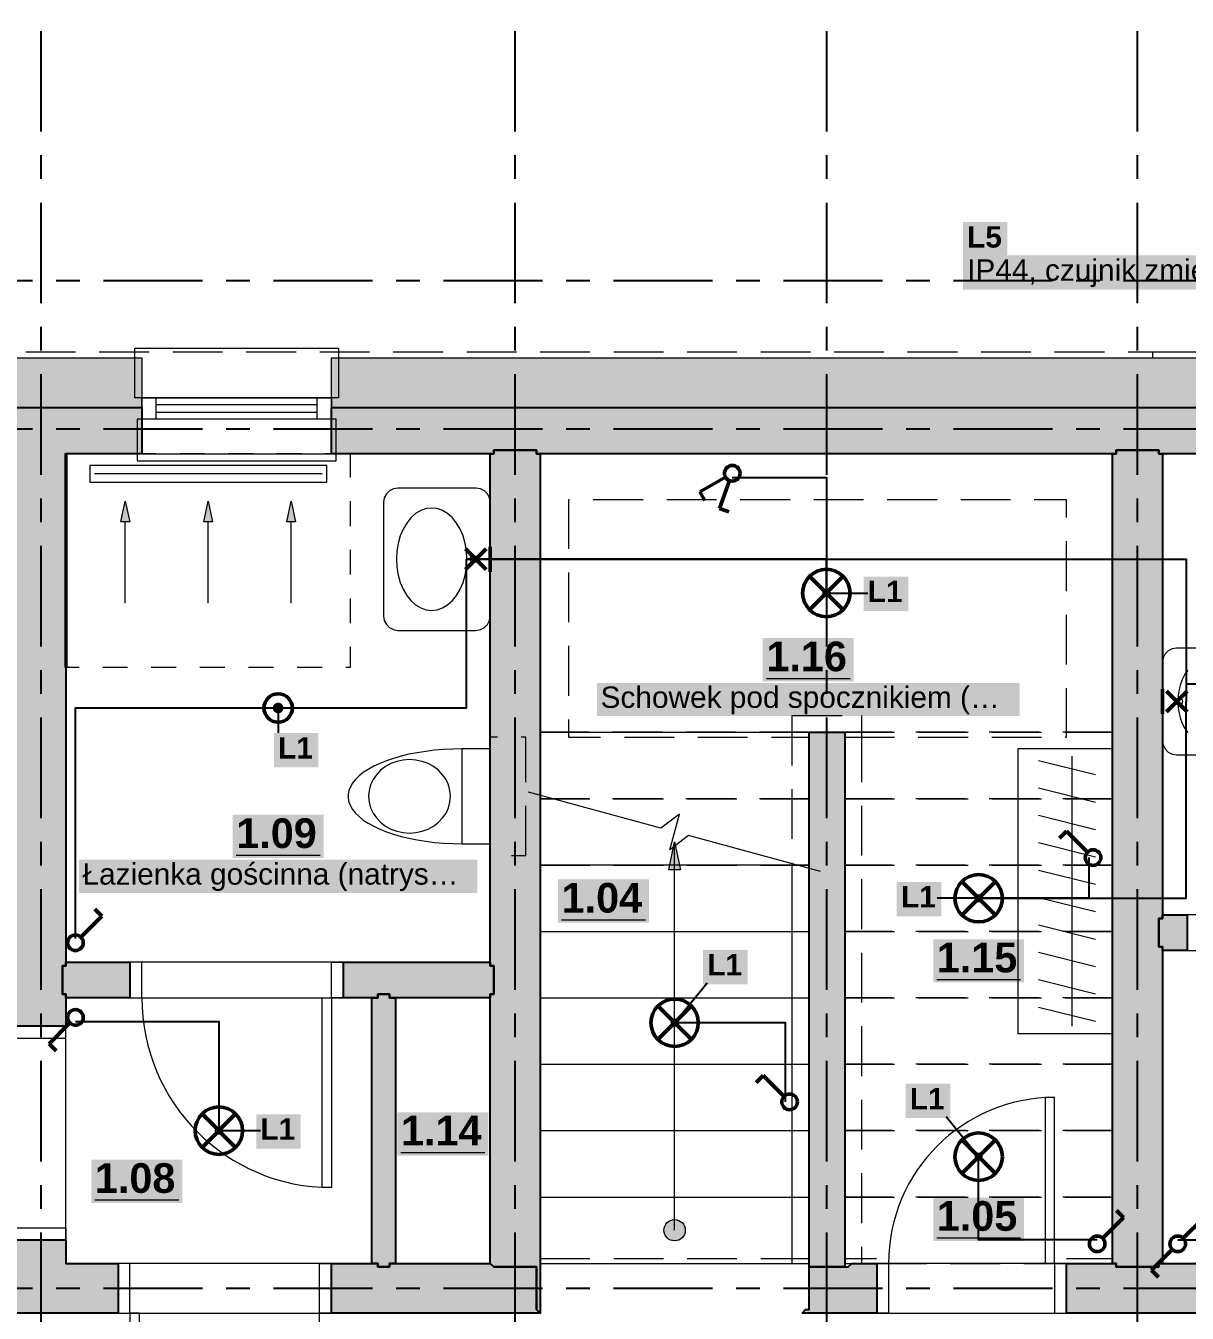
# Model space of a CAD drawing. Header units: metres. Extents: x -4.1 to 20.7, y -4.1 to 10.4.
# Drawn here: x 3.81 to 8.71, y 5.02 to 10.45 of the extents above; entities that cross this region are included whole.
import ezdxf

# ---------------------------------------------------------------- set-up
doc = ezdxf.new("R2010")
doc.units = ezdxf.units.M
for name, pattern in [('KRESKOWA', [5.25, 4.2, -1.05]), ('KRESKOWA_DROBNA', [3.15, 2.1, -1.05]), ('PUNKTOWA', [10.5, 8.4, -1.05, 0, -1.05])]:
    doc.linetypes.add(name, pattern=pattern)
doc.layers.add('A-MASKA', color=7, linetype='Continuous', lineweight=18)
doc.layers.add('E-OPISY', color=2, linetype='Continuous', lineweight=25)
for name, color, linetype, lineweight, true_color in [('E-LACZNIKI', 30, 'Continuous', 35, 0xd06000), ('E-OSWIETLENIE', 30, 'Continuous', 35, 0xd06000), ('E-TRASY', 8, 'Continuous', 25, 0x606060), ('I-OSIE', 8, 'PUNKTOWA', 18, 0x7a7a7a), ('I-PODKLAD', 8, 'Continuous', 18, 0x9a9a9a), ('I-PODKLAD-SCIANY', 8, 'Continuous', 25, 0x6e6e6e), ('I-PODKLAD-WYPELN', 254, 'Continuous', 18, 0xe6e6e6), ('I-POMIESZCZENIA', 8, 'Continuous', 25, 0x4a4a4a)]:
    doc.layers.add(name, color=color, linetype=linetype, lineweight=lineweight, true_color=true_color)
doc.styles.add('PL_ARIAL', font='arial.ttf')
doc.styles.add('PL_ARIAL_B', font='arialbd.ttf')

msp = doc.modelspace()

# ---------------------------------------------------------------- hatches: boundary and pattern name
at = {"layer": 'A-MASKA', "true_color": 0xffffff}
for points in [[(7.7639, 9.477), (7.9516, 9.477), (7.9516, 9.6218), (7.7639, 9.6218)], [(7.7639, 9.3375), (9.3329, 9.3375), (9.3329, 9.4823), (7.7639, 9.4823)], [(7.345, 7.9819), (7.5327, 7.9819), (7.5327, 8.1267), (7.345, 8.1267)], [(6.9195, 7.6851), (7.3031, 7.6851), (7.3031, 7.8676), (6.9195, 7.8676)], [(6.2202, 7.5383), (8.0024, 7.5383), (8.0024, 7.6781), (6.2202, 7.6781)], [(4.8575, 7.322), (5.0452, 7.322), (5.0452, 7.4668), (4.8575, 7.4668)], [(4.6832, 6.9395), (5.0668, 6.9395), (5.0668, 7.122), (4.6832, 7.122)], [(4.0347, 6.7927), (5.7153, 6.7927), (5.7153, 6.9325), (4.0347, 6.9325)], [(6.0557, 6.6671), (6.4393, 6.6671), (6.4393, 6.8496), (6.0557, 6.8496)], [(7.4848, 6.6944), (7.6725, 6.6944), (7.6725, 6.8392), (7.4848, 6.8392)], [(7.6382, 6.415), (8.0218, 6.415), (8.0218, 6.5975), (7.6382, 6.5975)], [(6.6675, 6.4076), (6.8552, 6.4076), (6.8552, 6.5524), (6.6675, 6.5524)], [(7.5223, 5.8426), (7.71, 5.8426), (7.71, 5.9874), (7.5223, 5.9874)], [(5.3782, 5.685), (5.7618, 5.685), (5.7618, 5.8675), (5.3782, 5.8675)], [(4.7825, 5.7145), (4.9702, 5.7145), (4.9702, 5.8593), (4.7825, 5.8593)], [(4.0868, 5.485), (4.4704, 5.485), (4.4704, 5.6675), (4.0868, 5.6675)], [(7.6382, 5.325), (8.0218, 5.325), (8.0218, 5.5075), (7.6382, 5.5075)]]:
    msp.add_hatch(color=7, dxfattribs=at).paths.add_polyline_path(points)
at = {"layer": 'E-OPISY', "true_color": 0x000000}
for points in [[(7.205, 8.0575), (7.2044, 8.062), (7.2027, 8.0662), (7.1999, 8.0699), (7.1963, 8.0727), (7.192, 8.0744), (7.1875, 8.075), (7.183, 8.0744), (7.1787, 8.0727), (7.1751, 8.0699), (7.1723, 8.0662), (7.1706, 8.062), (7.17, 8.0575), (7.1706, 8.053), (7.1723, 8.0488), (7.1751, 8.0451), (7.1787, 8.0423), (7.183, 8.0406), (7.1875, 8.04), (7.192, 8.0406), (7.1963, 8.0423), (7.1999, 8.0451), (7.2027, 8.0488), (7.2044, 8.053)], [(4.8925, 7.5725), (4.8919, 7.577), (4.8902, 7.5812), (4.8874, 7.5849), (4.8838, 7.5877), (4.8795, 7.5894), (4.875, 7.59), (4.8705, 7.5894), (4.8662, 7.5877), (4.8626, 7.5849), (4.8598, 7.5812), (4.8581, 7.577), (4.8575, 7.5725), (4.8581, 7.568), (4.8598, 7.5637), (4.8626, 7.5601), (4.8662, 7.5573), (4.8705, 7.5556), (4.875, 7.555), (4.8795, 7.5556), (4.8838, 7.5573), (4.8874, 7.5601), (4.8902, 7.5637), (4.8919, 7.568)], [(7.8475, 6.77), (7.8469, 6.7745), (7.8452, 6.7787), (7.8424, 6.7824), (7.8388, 6.7852), (7.8345, 6.7869), (7.83, 6.7875), (7.8255, 6.7869), (7.8213, 6.7852), (7.8176, 6.7824), (7.8148, 6.7787), (7.8131, 6.7745), (7.8125, 6.77), (7.8131, 6.7655), (7.8148, 6.7612), (7.8176, 6.7576), (7.8213, 6.7548), (7.8255, 6.7531), (7.83, 6.7525), (7.8345, 6.7531), (7.8388, 6.7548), (7.8424, 6.7576), (7.8452, 6.7612), (7.8469, 6.7655)], [(6.565, 6.245), (6.5644, 6.2495), (6.5627, 6.2537), (6.5599, 6.2574), (6.5563, 6.2602), (6.552, 6.2619), (6.5475, 6.2625), (6.543, 6.2619), (6.5388, 6.2602), (6.5351, 6.2574), (6.5323, 6.2537), (6.5306, 6.2495), (6.53, 6.245), (6.5306, 6.2405), (6.5323, 6.2362), (6.5351, 6.2326), (6.5388, 6.2298), (6.543, 6.2281), (6.5475, 6.2275), (6.552, 6.2281), (6.5563, 6.2298), (6.5599, 6.2326), (6.5627, 6.2362), (6.5644, 6.2405)], [(4.6425, 5.79), (4.6419, 5.7945), (4.6402, 5.7988), (4.6374, 5.8024), (4.6338, 5.8052), (4.6295, 5.8069), (4.625, 5.8075), (4.6205, 5.8069), (4.6162, 5.8052), (4.6126, 5.8024), (4.6098, 5.7988), (4.6081, 5.7945), (4.6075, 5.79), (4.6081, 5.7855), (4.6098, 5.7812), (4.6126, 5.7776), (4.6162, 5.7748), (4.6205, 5.7731), (4.625, 5.7725), (4.6295, 5.7731), (4.6338, 5.7748), (4.6374, 5.7776), (4.6402, 5.7812), (4.6419, 5.7855)], [(7.8475, 5.68), (7.8469, 5.6845), (7.8452, 5.6887), (7.8424, 5.6924), (7.8388, 5.6952), (7.8345, 5.6969), (7.83, 5.6975), (7.8255, 5.6969), (7.8213, 5.6952), (7.8176, 5.6924), (7.8148, 5.6887), (7.8131, 5.6845), (7.8125, 5.68), (7.8131, 5.6755), (7.8148, 5.6712), (7.8176, 5.6676), (7.8213, 5.6648), (7.8255, 5.6631), (7.83, 5.6625), (7.8345, 5.6631), (7.8388, 5.6648), (7.8424, 5.6676), (7.8452, 5.6712), (7.8469, 5.6755)]]:
    msp.add_hatch(color=7, dxfattribs=at).paths.add_polyline_path(points)
at = {"layer": 'E-OSWIETLENIE', "true_color": 0x000000}
msp.add_hatch(color=7, dxfattribs=at).paths.add_polyline_path([(4.8975, 7.5725), (4.8967, 7.5783), (4.8945, 7.5838), (4.8909, 7.5884), (4.8863, 7.592), (4.8808, 7.5942), (4.875, 7.595), (4.8692, 7.5942), (4.8637, 7.592), (4.8591, 7.5884), (4.8555, 7.5838), (4.8533, 7.5783), (4.8525, 7.5725), (4.8533, 7.5667), (4.8555, 7.5612), (4.8591, 7.5566), (4.8637, 7.553), (4.8692, 7.5508), (4.875, 7.55), (4.8808, 7.5508), (4.8863, 7.553), (4.8909, 7.5566), (4.8945, 7.5612), (4.8967, 7.5667)])
at = {"layer": 'I-PODKLAD-WYPELN', "true_color": 0xe4e4e4}
h = msp.add_hatch(color=7, dxfattribs=at)
h.paths.add_polyline_path([(4.25, 6.5), (4.25, 6.365), (4.25, 6.365), (4.25, 6.365), (4.25, 6.35), (4.25, 6.35), (4.25, 6.35), (3.98, 6.35), (3.98, 6.35), (3.98, 6.35), (3.98, 6.23), (3.965, 6.23), (3.77, 6.23), (3.77, 8.645), (0.105, 8.645), (0.105, 8.645), (0.105, 8.645), (0.105, 8.645), (0.105, 8.645), (0.105, 8.645), (0.105, 7.6), (0.105, 7.6), (0.105, 7.6), (-0.09, 7.6), (-0.09, 7.6), (-0.09, 7.6), (-0.09, 7.6), (-0.09, 7.6), (-0.3, 7.6), (-0.3, 7.6), (-0.3, 7.6), (-0.3, 9.05), (-0.3, 9.05), (-0.3, 9.05), (-0.3, 9.05), (4.3, 9.05), (4.3, 8.84), (4.3, 8.84), (4.3, 8.84), (4.3, 8.84), (4.3, 8.645), (4.3, 8.645), (4.3, 8.645), (3.98, 8.645), (3.98, 6.5), (3.98, 6.5), (3.98, 6.5), (3.98, 6.5), (3.98, 6.5), (4.25, 6.5), (4.25, 6.5), (4.25, 6.5), (4.25, 6.5)])
h.paths.add_polyline_path([(0.09, 8.66), (0.09, 8.66), (0.0983, 8.6517)], flags=0)
h.paths.add_polyline_path([(-0.09, 8.66), (-0.09, 8.66), (-0.09, 8.66), (-0.09, 8.66), (-0.09, 8.66)], flags=0)
h.paths.add_polyline_path([(-0.09, 8.84), (-0.09, 8.84), (-0.09, 8.84), (-0.09, 8.84), (-0.09, 8.84), (-0.09, 8.84)], flags=0)
h = msp.add_hatch(color=7, dxfattribs=at)
h.paths.add_polyline_path([(5.27, 5.23), (5.27, 5.23), (5.27, 5.23), (5.27, 6.35), (5.27, 6.35), (5.27, 6.35), (5.27, 6.35), (5.27, 6.35), (5.15, 6.35), (5.15, 6.35), (5.15, 6.35), (5.15, 6.365), (5.15, 6.365), (5.15, 6.365), (5.15, 6.365), (5.15, 6.5), (5.15, 6.5), (5.15, 6.5), (5.15, 6.5), (5.15, 6.5), (5.77, 6.5), (5.77, 6.5), (5.77, 6.5), (5.77, 6.5), (5.77, 6.5), (5.77, 8.645), (5.77, 8.645), (5.77, 8.645), (5.77, 8.645), (5.77, 8.645), (5.1, 8.645), (5.1, 8.645), (5.1, 8.645), (5.1, 8.84), (5.1, 8.84), (5.1, 8.84), (5.1, 8.84), (5.1, 9.05), (10.05, 9.05), (10.05, 8.84), (10.05, 8.84), (10.05, 8.84), (10.05, 8.84), (10.05, 8.645), (10.05, 8.645), (10.05, 8.645), (9.95, 8.645), (9.95, 6.7), (9.935, 6.7), (9.935, 6.7), (9.935, 6.7), (9.935, 6.7), (9.935, 6.7), (9.935, 6.7), (9.935, 6.7), (9.935, 6.7), (9.935, 6.7), (9.935, 6.7), (9.935, 6.7), (9.935, 6.685), (9.875, 6.685), (9.875, 6.685), (9.875, 6.685), (9.875, 6.685), (9.875, 6.685), (9.875, 6.65), (10.15, 6.65), (10.15, 6.6), (9.875, 6.6), (9.875, 6.565), (9.875, 6.565), (9.875, 6.565), (9.875, 6.55), (9.875, 6.55), (9.875, 6.55), (9.61, 6.55), (9.61, 6.55), (9.61, 6.55), (9.61, 6.565), (9.61, 6.565), (9.61, 6.565), (9.61, 6.565), (9.61, 6.7), (9.61, 6.7), (9.61, 6.7), (9.61, 6.7), (9.61, 6.7), (9.8, 6.7), (9.8, 8.645), (8.605, 8.645), (8.605, 8.645), (8.605, 8.645), (8.605, 6.7), (8.605, 6.7), (8.605, 6.7), (8.605, 6.7), (8.605, 6.7), (8.71, 6.7), (8.71, 6.7), (8.71, 6.7), (8.71, 6.7), (8.71, 6.7), (8.71, 6.565), (8.71, 6.565), (8.71, 6.565), (8.71, 6.55), (8.71, 6.55), (8.71, 6.55), (8.605, 6.55), (8.605, 6.55), (8.605, 6.55), (8.605, 5.23), (8.605, 5.23), (8.605, 5.23), (8.9, 5.23), (8.9, 5.23), (8.9, 5.23), (8.9, 5.23), (8.9, 5.23), (8.9, 5.035), (8.9, 5.035), (8.9, 5.035), (8.9, 5.02), (8.9, 5.02), (8.9, 5.02), (8.5, 5.02), (8.5, 5.02), (8.5, 5.02), (8.5, 5.02), (8.5, 5.02), (8.2, 5.02), (8.2, 5.02), (8.2, 5.02), (8.2, 5.035), (8.2, 5.035), (8.2, 5.035), (8.2, 5.035), (8.2, 5.23), (8.2, 5.23), (8.2, 5.23), (8.2, 5.23), (8.2, 5.23), (8.395, 5.23), (8.395, 5.23), (8.395, 5.23), (8.395, 5.23), (8.395, 5.23), (8.395, 8.645), (8.395, 8.645), (8.395, 8.645), (8.395, 8.645), (8.395, 8.645), (5.98, 8.645), (5.98, 8.645), (5.98, 8.645), (5.98, 5.02), (5.98, 5.02), (5.98, 5.02), (5.98, 5.02), (5.98, 5.02), (5.1, 5.02), (5.1, 5.02), (5.1, 5.02), (5.1, 5.035), (5.1, 5.035), (5.1, 5.035), (5.1, 5.035), (5.1, 5.23), (5.1, 5.23), (5.1, 5.23), (5.1, 5.23), (5.1, 5.23), (5.27, 5.23), (5.27, 5.23)])
h.paths.add_polyline_path([(8.5, 5.035), (8.5, 5.035), (8.5, 5.035), (8.5, 5.035), (8.5, 5.035), (8.5, 5.035), (8.5, 5.02)], flags=0)
h.paths.add_polyline_path([(5.77, 5.23), (5.77, 5.23), (5.77, 5.23), (5.77, 5.23), (5.77, 5.23), (5.77, 5.23), (5.77, 5.23), (5.77, 5.23), (5.77, 5.23), (5.77, 6.35), (5.77, 6.35), (5.77, 6.35), (5.37, 6.35), (5.37, 6.35), (5.37, 6.35), (5.37, 5.23), (5.37, 5.23), (5.37, 5.23)], flags=0)
h.paths.add_polyline_path([(8.5, 5.215), (8.5, 5.215), (8.5, 5.215), (8.5, 5.215), (8.5, 5.215), (8.5, 5.215), (8.5, 5.215), (8.5, 5.215), (8.5, 5.215)], flags=0)
at = {"layer": 'I-PODKLAD-WYPELN', "true_color": 0xcfcfcf}
for points in [[(4.23, 8.445), (4.2487, 8.357), (4.2113, 8.357)], [(4.58, 8.445), (4.5987, 8.357), (4.5613, 8.357)], [(4.93, 8.445), (4.9487, 8.357), (4.9113, 8.357)], [(6.5475, 7.008), (6.5724, 6.8906), (6.5226, 6.8906)]]:
    msp.add_hatch(color=7, dxfattribs=at).paths.add_polyline_path(points)
at = {"layer": 'I-PODKLAD-WYPELN', "true_color": 0xe4e4e4}
for points in [[(7.115, 5.035), (7.115, 5.035), (7.115, 5.035), (7.115, 5.035), (7.115, 5.035), (7.115, 5.035), (7.115, 5.035), (7.115, 5.035), (7.115, 5.035), (7.115, 5.035), (7.115, 5.035), (7.115, 5.215), (7.115, 5.215), (7.115, 5.215), (7.115, 5.215), (7.115, 5.215), (7.115, 5.215), (7.115, 7.47), (7.265, 7.47), (7.265, 5.215), (7.28, 5.215), (7.28, 5.215), (7.28, 5.215), (7.28, 5.215), (7.28, 5.215), (7.28, 5.215), (7.28, 5.215), (7.28, 5.215), (7.28, 5.215), (7.28, 5.215), (7.28, 5.215), (7.28, 5.215), (7.295, 5.23), (7.295, 5.23), (7.295, 5.23), (7.295, 5.23), (7.295, 5.23), (7.4, 5.23), (7.4, 5.23), (7.4, 5.23), (7.4, 5.23), (7.4, 5.23), (7.4, 5.035), (7.4, 5.035), (7.4, 5.035), (7.4, 5.02), (7.4, 5.02), (7.4, 5.02), (7.085, 5.02), (7.085, 5.02), (7.085, 5.02), (7.1, 5.035), (7.1, 5.035), (7.1, 5.035), (7.115, 5.035), (7.115, 5.035), (7.115, 5.035), (7.115, 5.035), (7.115, 5.035), (7.115, 5.035)], [(3.77, 5.23), (3.77, 5.33), (3.965, 5.33), (3.98, 5.33), (3.98, 5.23), (4.2, 5.23), (4.2, 5.23), (4.2, 5.23), (4.2, 5.23), (4.2, 5.23), (4.2, 5.035), (4.2, 5.035), (4.2, 5.035), (4.2, 5.02), (4.2, 5.02), (4.2, 5.02), (0.105, 5.02), (0.105, 5.02), (0.105, 5.02), (0.105, 3.6), (0.105, 3.6), (0.105, 3.6), (-0.09, 3.6), (-0.09, 3.6), (-0.09, 3.6), (-0.09, 3.6), (-0.09, 3.6), (-0.3, 3.6), (-0.3, 3.6), (-0.3, 3.6), (-0.3, 5.8), (-0.3, 5.8), (-0.3, 5.8), (-0.09, 5.8), (-0.09, 5.8), (-0.09, 5.8), (-0.09, 5.8), (-0.09, 5.8), (0.105, 5.8), (0.105, 5.8), (0.105, 5.8), (0.105, 5.23), (0.105, 5.23), (0.105, 5.23), (0.105, 5.23), (0.105, 5.23)]]:
    msp.add_hatch(color=7, dxfattribs=at).paths.add_polyline_path(points)
at = {"layer": 'I-PODKLAD-WYPELN', "true_color": 0xffffff}
msp.add_hatch(color=7, dxfattribs=at).paths.add_polyline_path([(6.5925, 5.37), (6.5923, 5.3656), (6.5916, 5.3612), (6.5906, 5.3569), (6.5891, 5.3528), (6.5872, 5.3488), (6.5849, 5.345), (6.5823, 5.3415), (6.5793, 5.3382), (6.576, 5.3352), (6.5725, 5.3326), (6.5687, 5.3303), (6.5647, 5.3284), (6.5606, 5.3269), (6.5563, 5.3259), (6.5519, 5.3252), (6.5475, 5.325), (6.5431, 5.3252), (6.5387, 5.3259), (6.5344, 5.3269), (6.5303, 5.3284), (6.5263, 5.3303), (6.5225, 5.3326), (6.519, 5.3352), (6.5157, 5.3382), (6.5127, 5.3415), (6.5101, 5.345), (6.5078, 5.3488), (6.5059, 5.3528), (6.5044, 5.3569), (6.5034, 5.3612), (6.5027, 5.3656), (6.5025, 5.37), (6.5027, 5.3744), (6.5034, 5.3788), (6.5044, 5.3831), (6.5059, 5.3872), (6.5078, 5.3912), (6.5101, 5.395), (6.5127, 5.3985), (6.5157, 5.4018), (6.519, 5.4048), (6.5225, 5.4074), (6.5263, 5.4097), (6.5303, 5.4116), (6.5344, 5.4131), (6.5387, 5.4141), (6.5431, 5.4148), (6.5475, 5.415), (6.5519, 5.4148), (6.5563, 5.4141), (6.5606, 5.4131), (6.5647, 5.4116), (6.5687, 5.4097), (6.5725, 5.4074), (6.576, 5.4048), (6.5793, 5.4018), (6.5823, 5.3985), (6.5849, 5.395), (6.5872, 5.3912), (6.5891, 5.3872), (6.5906, 5.3831), (6.5916, 5.3788), (6.5923, 5.3744)])

# ---------------------------------------------------------------- linework, layer by layer
at = {"layer": 'E-LACZNIKI', "lineweight": 50, "ltscale": 0.05}
for points in [[(6.7623, 8.546), (6.6544, 8.4837)], [(6.7795, 8.5315), (6.737, 8.4145)], [(6.6544, 8.4837), (6.6754, 8.4474)], [(6.737, 8.4145), (6.7764, 8.4001)], [(8.2011, 7.053), (8.1714, 7.0233)], [(8.2892, 6.965), (8.2011, 7.053)], [(4.0433, 6.6058), (4.1314, 6.6939)], [(4.1314, 6.6939), (4.1017, 6.7236)], [(3.9967, 6.2442), (3.9086, 6.1561)], [(3.9086, 6.1561), (3.9383, 6.1264)], [(6.9211, 6.0226), (6.8914, 5.9929)], [(7.0092, 5.9346), (6.9211, 6.0226)], [(8.4414, 5.4239), (8.4117, 5.4536)], [(8.3533, 5.3358), (8.4414, 5.4239)], [(8.6933, 5.3358), (8.7814, 5.4239)], [(8.6467, 5.2892), (8.5586, 5.2011)], [(8.5586, 5.2011), (8.5883, 5.1714)]]:
    msp.add_lwpolyline(points, dxfattribs=at)
for centre in [(6.7908, 8.5625), (8.3125, 6.9417), (4.02, 6.5825), (4.02, 6.2675), (7.0325, 5.9113), (8.33, 5.3125), (8.67, 5.3125)]:
    msp.add_circle(centre, 0.033, dxfattribs=at)
at = {"layer": 'E-OPISY', "lineweight": 25, "ltscale": 0.05}
for points in [[(7.1875, 8.0575), (7.3625, 8.0575)], [(4.875, 7.5725), (4.875, 7.4672)], [(7.83, 6.77), (7.655, 6.77)], [(6.5475, 6.245), (6.685, 6.4134)], [(7.83, 5.68), (7.6925, 5.8484)], [(4.625, 5.79), (4.8, 5.79)]]:
    msp.add_lwpolyline(points, dxfattribs=at)
at = {"layer": 'E-OSWIETLENIE', "lineweight": 50, "ltscale": 0.05}
for points in [[(5.7525, 8.2437), (5.665, 8.1562)], [(5.7525, 8.1562), (5.665, 8.2437)], [(5.7525, 8.2437), (5.665, 8.1562)], [(5.7525, 8.1562), (5.665, 8.2437)], [(5.77, 8.2525), (5.77, 8.1475)], [(5.77, 8.2525), (5.77, 8.1475)], [(7.1168, 7.9868), (7.2582, 8.1282)], [(7.1168, 8.1282), (7.2582, 7.9868)], [(8.605, 7.5475), (8.605, 7.6525)], [(8.605, 7.5475), (8.605, 7.6525)], [(8.605, 7.5475), (8.605, 7.6525)], [(8.6225, 7.5562), (8.71, 7.6437)], [(8.6225, 7.6437), (8.71, 7.5562)], [(8.6225, 7.5562), (8.71, 7.6437)], [(8.6225, 7.6437), (8.71, 7.5562)], [(8.6225, 7.5562), (8.71, 7.6437)], [(8.6225, 7.6437), (8.71, 7.5562)], [(7.7593, 6.6993), (7.9007, 6.8407)], [(7.7593, 6.8407), (7.9007, 6.6993)], [(6.4768, 6.1743), (6.6182, 6.3157)], [(6.4768, 6.3157), (6.6182, 6.1743)], [(4.5543, 5.7193), (4.6957, 5.8607)], [(4.5543, 5.8607), (4.6957, 5.7193)], [(7.7593, 5.6093), (7.9007, 5.7507)], [(7.7593, 5.7507), (7.9007, 5.6093)]]:
    msp.add_lwpolyline(points, dxfattribs=at)
for centre, radius in [((7.1875, 8.0575), 0.1), ((4.875, 7.5725), 0.06), ((7.83, 6.77), 0.1), ((6.5475, 6.245), 0.1), ((4.625, 5.79), 0.1), ((7.83, 5.68), 0.1)]:
    msp.add_circle(centre, radius, dxfattribs=at)
at = {"layer": 'E-TRASY', "linetype": 'Continuous', "lineweight": 25, "ltscale": 0.05, "flags": 128}
for points in [[(6.7908, 8.545), (7.1875, 8.545), (7.1875, 8.0575)], [(4.875, 7.5725), (5.67, 7.5725), (5.67, 8.2)], [(7.1875, 8.0575), (7.1875, 8.2), (5.67, 8.2)], [(5.67, 8.2), (8.705, 8.2), (8.705, 7.6)], [(9.2025, 7.6725), (8.705, 7.6725), (8.705, 7.6)], [(4.02, 6.6), (4.02, 7.5725), (4.875, 7.5725)], [(7.83, 6.77), (8.705, 6.77), (8.705, 7.6)], [(8.295, 6.9417), (8.295, 6.77), (7.83, 6.77)], [(4.02, 6.25), (4.625, 6.25), (4.625, 5.79)], [(7.015, 5.9113), (7.015, 6.245), (6.5475, 6.245)], [(8.67, 5.33), (10.581, 5.33), (10.581, 5.9061)], [(8.33, 5.33), (7.83, 5.33), (7.83, 5.68)]]:
    msp.add_lwpolyline(points, dxfattribs=at)
at = {"layer": 'I-OSIE', "linetype": 'PUNKTOWA', "lineweight": 25, "ltscale": 0.050462, "flags": 128}
for points in [[(3.875, -3.75), (3.875, 10.45)], [(5.875, -3.75), (5.875, 10.45)], [(7.19, -3.75), (7.19, 10.45)], [(8.5, -3.75), (8.5, 10.45)]]:
    msp.add_lwpolyline(points, dxfattribs=at)
at = {"layer": 'I-OSIE', "linetype": 'PUNKTOWA', "lineweight": 25, "ltscale": 0.049657, "flags": 128}
for points in [[(-3.75, 9.375), (20.6514, 9.375)], [(-3.75, 8.75), (20.6514, 8.75)], [(-3.75, 5.125), (20.6514, 5.125)]]:
    msp.add_lwpolyline(points, dxfattribs=at)
at = {"layer": 'I-PODKLAD', "linetype": 'KRESKOWA', "lineweight": 13, "ltscale": 0.05, "flags": 128}
for points in [[(3.8105, 9.075), (8.5645, 9.075)], [(8.565, 9.0505), (8.565, 9.075), (9.3995, 9.075)], [(7.2655, 7.45), (8.2, 7.45), (8.2, 8.45), (6.1, 8.45), (6.1, 7.45), (7.1145, 7.45)], [(7.044, 7.47), (7.044, 7.541)], [(7.044, 7.541), (7.336, 7.541)], [(7.336, 7.541), (7.336, 7.47)], [(7.1149, 7.47), (5.9801, 7.47)], [(5.9801, 7.47), (7.1149, 7.47)], [(7.044, 6.71), (7.044, 7.47)], [(8.3949, 7.47), (7.2651, 7.47)], [(7.2651, 7.47), (8.3949, 7.47)], [(7.336, 7.47), (7.336, 5.2301)], [(7.1149, 7.19), (5.9801, 7.19)], [(5.9801, 7.19), (7.1149, 7.19)], [(7.2651, 7.19), (8.3949, 7.19)], [(8.3949, 7.19), (7.2651, 7.19)], [(5.9801, 6.91), (7.1149, 6.91)], [(7.2651, 6.91), (8.3949, 6.91)], [(8.3949, 6.91), (7.2651, 6.91)], [(7.2651, 6.63), (8.3949, 6.63)], [(8.3949, 6.63), (7.2651, 6.63)], [(7.2651, 6.35), (8.3949, 6.35)], [(8.3949, 6.35), (7.2651, 6.35)], [(7.2651, 6.07), (8.3949, 6.07)], [(8.3949, 6.07), (7.2651, 6.07)], [(7.2651, 5.79), (8.3949, 5.79)], [(8.3949, 5.79), (7.2651, 5.79)], [(7.2651, 5.51), (8.3949, 5.51)], [(8.3949, 5.51), (7.2651, 5.51)], [(5.9805, 5.25), (7.1145, 5.25)], [(7.2651, 5.23), (7.2949, 5.23)], [(7.2655, 5.25), (7.3995, 5.25)], [(7.4001, 5.23), (8.1999, 5.23)], [(8.2005, 5.25), (8.3945, 5.25)]]:
    msp.add_lwpolyline(points, dxfattribs=at)
at = {"layer": 'I-PODKLAD', "lineweight": 18, "ltscale": 0.05}
for points in [[(5.13, 8.88), (4.27, 8.88), (4.27, 9.09), (5.13, 9.09)], [(5.1, 8.79), (4.3, 8.79), (4.3, 8.88), (5.1, 8.88)], [(5.12, 8.79), (4.28, 8.79), (4.28, 8.615), (5.12, 8.615)], [(3.985, 8.645), (3.975, 8.645), (3.975, 7.745), (3.985, 7.745)], [(5.08, 8.595), (4.08, 8.595), (4.08, 8.525), (5.08, 8.525)], [(5.77, 8.44), (5.7671, 8.4585), (5.7585, 8.4753), (5.7453, 8.4885), (5.7285, 8.4971), (5.71, 8.5), (5.38, 8.5), (5.3615, 8.4971), (5.3447, 8.4885), (5.3315, 8.4753), (5.3229, 8.4585), (5.32, 8.44), (5.32, 7.96), (5.3229, 7.9415), (5.3315, 7.9247), (5.3447, 7.9115), (5.3615, 7.9029), (5.38, 7.9), (5.71, 7.9), (5.7285, 7.9029), (5.7453, 7.9115), (5.7585, 7.9247), (5.7671, 7.9415), (5.77, 7.96)], [(4.23, 8.445), (4.2487, 8.357), (4.2113, 8.357)], [(4.58, 8.445), (4.5987, 8.357), (4.5613, 8.357)], [(4.93, 8.445), (4.9487, 8.357), (4.9113, 8.357)], [(5.5225, 8.416), (5.4993, 8.4133), (5.4766, 8.4054), (5.4551, 8.3925), (5.4352, 8.3747), (5.4175, 8.3527), (5.4024, 8.327), (5.3902, 8.2981), (5.3813, 8.2667), (5.3758, 8.2338), (5.374, 8.2), (5.3758, 8.1662), (5.3813, 8.1333), (5.3902, 8.1019), (5.4024, 8.073), (5.4175, 8.0473), (5.4352, 8.0253), (5.4551, 8.0075), (5.4766, 7.9946), (5.4993, 7.9867), (5.5225, 7.984), (5.5457, 7.9867), (5.5684, 7.9946), (5.5899, 8.0075), (5.6098, 8.0253), (5.6275, 8.0473), (5.6426, 8.073), (5.6548, 8.1019), (5.6637, 8.1333), (5.6692, 8.1662), (5.671, 8.2), (5.6692, 8.2338), (5.6637, 8.2667), (5.6548, 8.2981), (5.6426, 8.327), (5.6275, 8.3527), (5.6098, 8.3747), (5.5899, 8.3925), (5.5684, 8.4054), (5.5457, 8.4133)], [(8.605, 7.435), (8.6079, 7.4165), (8.6165, 7.3997), (8.6297, 7.3865), (8.6465, 7.3779), (8.665, 7.375), (8.845, 7.375), (8.8635, 7.3779), (8.8803, 7.3865), (8.8935, 7.3997), (8.9021, 7.4165), (8.905, 7.435), (8.905, 7.765), (8.9021, 7.7835), (8.8935, 7.8003), (8.8803, 7.8135), (8.8635, 7.8221), (8.845, 7.825), (8.665, 7.825), (8.6465, 7.8221), (8.6297, 7.8135), (8.6165, 7.8003), (8.6079, 7.7835), (8.605, 7.765)], [(5.77, 7), (5.77, 7.4), (5.65, 7.4), (5.65, 7)], [(5.4292, 7.355), (5.4022, 7.3531), (5.3758, 7.3474), (5.3508, 7.3381), (5.3276, 7.3254), (5.307, 7.3096), (5.2894, 7.2911), (5.2752, 7.2704), (5.2649, 7.2479), (5.2585, 7.2242), (5.2564, 7.2), (5.2585, 7.1758), (5.2649, 7.1521), (5.2752, 7.1296), (5.2894, 7.1089), (5.307, 7.0904), (5.3276, 7.0746), (5.3508, 7.0619), (5.3758, 7.0526), (5.4022, 7.0469), (5.4292, 7.045), (5.4562, 7.0469), (5.4826, 7.0526), (5.5076, 7.0619), (5.5308, 7.0746), (5.5514, 7.0904), (5.569, 7.1089), (5.5832, 7.1296), (5.5935, 7.1521), (5.5999, 7.1758), (5.602, 7.2), (5.5999, 7.2242), (5.5935, 7.2479), (5.5832, 7.2704), (5.569, 7.2911), (5.5514, 7.3096), (5.5308, 7.3254), (5.5076, 7.3381), (5.4826, 7.3474), (5.4562, 7.3531)], [(8.71, 6.55), (8.76, 6.55), (8.76, 6.7), (8.71, 6.7)], [(4.25, 6.35), (4.3, 6.35), (4.3, 6.5), (4.25, 6.5)], [(5.15, 6.35), (5.1, 6.35), (5.1, 6.5), (5.15, 6.5)], [(5.1, 6.35), (5.1, 5.55), (5.06, 5.55), (5.06, 6.35)], [(3.77, 6.23), (3.77, 6.18), (3.98, 6.18), (3.98, 6.23)], [(8.15, 5.23), (8.15, 5.93), (8.11, 5.93), (8.11, 5.23)], [(3.77, 5.33), (3.77, 5.38), (3.98, 5.38), (3.98, 5.33)], [(4.2, 5.02), (4.25, 5.02), (4.25, 5.23), (4.2, 5.23)], [(5.1, 5.02), (5.05, 5.02), (5.05, 5.23), (5.1, 5.23)], [(7.4, 5.23), (7.45, 5.23), (7.45, 5.02), (7.4, 5.02)], [(8.2, 5.23), (8.15, 5.23), (8.15, 5.02), (8.2, 5.02)], [(4.25, 5.02), (4.25, 4.22), (4.29, 4.22), (4.29, 5.02)]]:
    msp.add_lwpolyline(points, close=True, dxfattribs=at)
for points in [[(4.36, 8.79), (4.36, 8.88)], [(5.04, 8.79), (5.04, 8.88)], [(5.04, 8.8512), (4.36, 8.8512)], [(5.04, 8.8188), (4.36, 8.8188)], [(5.06, 8.56), (4.1, 8.56)], [(4.23, 8.015), (4.23, 8.355)], [(4.58, 8.015), (4.58, 8.355)], [(4.93, 8.015), (4.93, 8.355)], [(8.7118, 7.7311), (8.7, 7.7146), (8.6899, 7.6952), (8.6818, 7.6735), (8.6758, 7.6501), (8.6722, 7.6253), (8.671, 7.6), (8.6722, 7.5747), (8.6758, 7.5499), (8.6818, 7.5265), (8.6899, 7.5048), (8.7, 7.4854), (8.7118, 7.4689)], [(5.65, 7.4), (5.6114, 7.3994), (5.573, 7.3974), (5.5351, 7.3942), (5.498, 7.3897), (5.4619, 7.384), (5.4269, 7.3771), (5.3935, 7.369), (5.3616, 7.3599), (5.3317, 7.3497), (5.3038, 7.3385), (5.2782, 7.3265), (5.255, 7.3136), (5.2343, 7.3), (5.2163, 7.2857), (5.2012, 7.2709), (5.189, 7.2556), (5.1797, 7.24), (5.1735, 7.2241), (5.1704, 7.2081), (5.1704, 7.1919), (5.1735, 7.1759), (5.1797, 7.16), (5.189, 7.1444), (5.2012, 7.1291), (5.2163, 7.1143), (5.2343, 7.1), (5.255, 7.0864), (5.2782, 7.0735), (5.3038, 7.0615), (5.3317, 7.0503), (5.3616, 7.0401), (5.3935, 7.031), (5.4269, 7.0229), (5.4619, 7.016), (5.498, 7.0103), (5.5351, 7.0058), (5.573, 7.0026), (5.6114, 7.0006), (5.65, 7)]]:
    msp.add_lwpolyline(points, dxfattribs=at)
at = {"layer": 'I-PODKLAD', "linetype": 'KRESKOWA_DROBNA', "lineweight": 18, "ltscale": 0.05, "flags": 128}
msp.add_lwpolyline([(5.18, 8.645), (3.98, 8.645), (3.98, 7.745), (5.18, 7.745)], close=True, dxfattribs=at)
at = {"layer": 'I-PODKLAD', "lineweight": 13, "ltscale": 0.05}
for points in [[(4.3005, 8.645), (5.0995, 8.645)], [(5.9805, 7.47), (7.1145, 7.47)], [(7.1633, 6.8829), (6.6054, 7.0343), (6.5271, 6.9747), (6.5679, 7.1253), (6.4896, 7.0657), (5.9317, 7.2171)], [(6.5475, 5.37), (6.5475, 7.008)], [(7.1149, 6.91), (5.9801, 6.91)], [(7.044, 5.27), (7.044, 6.71)], [(5.9801, 6.63), (7.1149, 6.63)], [(5.1495, 6.5), (4.2505, 6.5)], [(4.2505, 6.35), (5.1495, 6.35)], [(5.9801, 6.35), (7.1149, 6.35)], [(3.98, 5.3305), (3.98, 6.2295)], [(5.9801, 6.07), (7.1149, 6.07)], [(5.9801, 5.79), (7.1149, 5.79)], [(5.9801, 5.51), (7.1149, 5.51)], [(7.044, 5.23), (7.044, 5.27)], [(5.0995, 5.23), (4.2005, 5.23)], [(5.9801, 5.23), (7.1149, 5.23)], [(7.2655, 5.23), (7.2943, 5.23)], [(8.1995, 5.23), (7.4005, 5.23)], [(4.2005, 5.02), (5.0995, 5.02)], [(7.4005, 5.02), (8.1995, 5.02)]]:
    msp.add_lwpolyline(points, dxfattribs=at)
at = {"layer": 'I-PODKLAD', "linetype": 'KRESKOWA', "lineweight": 18, "ltscale": 0.05, "flags": 128}
msp.add_lwpolyline([(5.92, 6.95), (5.92, 7.45), (5.77, 7.45), (5.77, 6.95)], close=True, dxfattribs=at)
at = {"layer": 'I-PODKLAD', "lineweight": 13, "ltscale": 0.05, "true_color": 0xb8b8b8}
msp.add_lwpolyline([(8.395, 6.2), (8.395, 7.4), (7.995, 7.4), (7.995, 6.2)], close=True, dxfattribs=at)
for points in [[(8.323, 7.29), (8.083, 7.35)], [(8.225, 6.23), (8.225, 7.37)], [(8.323, 7.1744), (8.083, 7.2344)], [(8.323, 7.0589), (8.083, 7.1189)], [(8.323, 6.9433), (8.083, 7.0033)], [(8.323, 6.8278), (8.083, 6.8878)], [(8.323, 6.7122), (8.083, 6.7722)], [(8.323, 6.5967), (8.083, 6.6567)], [(8.323, 6.4811), (8.083, 6.5411)], [(8.323, 6.3656), (8.083, 6.4256)], [(8.323, 6.25), (8.083, 6.31)]]:
    msp.add_lwpolyline(points, dxfattribs=at)
at = {"layer": 'I-PODKLAD', "lineweight": 13, "ltscale": 0.05}
msp.add_lwpolyline([(6.5475, 7.008), (6.5724, 6.8906), (6.5226, 6.8906)], close=True, dxfattribs=at)
for centre, radius in [((5.7, 8.2), 0.015), ((8.675, 7.6), 0.015), ((6.5475, 5.37), 0.045)]:
    msp.add_circle(centre, radius, dxfattribs=at)
for centre, radius, start, end in [((5.1, 6.35), 0.8, -180, -90), ((8.15, 5.23), 0.7, -270, -180), ((4.25, 5.02), 0.8, -90, 0)]:
    msp.add_arc(centre, radius, start, end, dxfattribs=at)
at = {"layer": 'I-PODKLAD-SCIANY', "lineweight": 13, "ltscale": 0.05}
msp.add_lwpolyline([(-0.3, 9.05), (4.3, 9.05), (4.3, 9.05), (4.3, 9.05), (4.3, 8.84), (4.3, 8.84), (4.3, 8.84), (-0.09, 8.84)], dxfattribs=at)
msp.add_lwpolyline([(5.1, 8.84), (5.1, 8.84), (5.1, 9.05), (5.1, 9.05), (5.1, 9.05), (10.05, 9.05), (10.05, 9.05), (10.05, 9.05), (10.05, 8.84), (10.05, 8.84), (10.05, 8.84), (5.1, 8.84)], close=True, dxfattribs=at)
at = {"layer": 'I-PODKLAD-SCIANY', "lineweight": 25, "ltscale": 0.05}
for points in [[(-0.09, 8.84), (4.3, 8.84), (4.3, 8.84), (4.3, 8.84), (4.3, 8.84), (4.3, 8.645), (4.3, 8.645), (4.3, 8.645), (4.3, 8.645), (3.98, 8.645), (3.98, 8.645), (3.98, 8.645), (3.98, 8.645), (3.98, 8.645), (3.98, 8.645), (3.98, 8.645), (3.98, 8.645), (3.98, 8.645), (3.98, 8.645), (3.98, 8.645), (3.98, 8.645), (3.98, 8.645), (3.98, 8.645), (3.98, 8.645), (3.98, 8.645), (3.98, 8.645), (3.98, 6.485), (3.98, 6.485), (3.98, 6.485), (3.965, 6.485), (3.965, 6.485), (3.965, 6.485), (3.965, 6.485), (3.965, 6.485), (3.965, 6.485), (3.965, 6.485), (3.965, 6.485), (3.965, 6.485), (3.965, 6.485), (3.965, 6.485), (3.965, 6.485), (3.965, 6.485), (3.965, 6.485), (3.965, 6.485), (3.965, 6.485), (3.965, 6.485), (3.965, 6.365), (3.965, 6.365), (3.965, 6.365), (3.965, 6.365), (3.965, 6.365), (3.965, 6.365), (3.965, 6.365), (3.965, 6.365), (3.965, 6.365), (3.965, 6.365), (3.965, 6.365), (3.965, 6.365), (3.965, 6.365), (3.965, 6.365), (3.965, 6.365), (3.965, 6.365), (3.965, 6.365), (3.98, 6.365), (3.98, 6.365), (3.98, 6.365), (3.98, 6.23), (3.98, 6.23), (3.98, 6.23), (3.77, 6.23)], [(9.815, 8.645), (8.59, 8.645), (8.59, 8.645), (8.59, 8.645), (8.59, 8.645), (8.59, 8.645), (8.59, 8.66), (8.59, 8.66), (8.59, 8.66), (8.59, 8.66), (8.59, 8.66), (8.59, 8.66), (8.59, 8.66), (8.59, 8.66), (8.59, 8.66), (8.59, 8.66), (8.59, 8.66), (8.59, 8.66), (8.59, 8.66), (8.59, 8.66), (8.59, 8.66), (8.59, 8.66), (8.59, 8.66), (8.41, 8.66), (8.41, 8.66), (8.41, 8.66), (8.41, 8.66), (8.41, 8.66), (8.41, 8.66), (8.41, 8.66), (8.41, 8.66), (8.41, 8.66), (8.41, 8.66), (8.41, 8.66), (8.41, 8.66), (8.41, 8.66), (8.41, 8.66), (8.41, 8.66), (8.41, 8.66), (8.41, 8.66), (8.41, 8.645), (8.41, 8.645), (8.41, 8.645), (8.41, 8.645), (8.41, 8.645), (5.965, 8.645), (5.965, 8.645), (5.965, 8.645), (5.965, 8.645), (5.965, 8.66), (5.965, 8.66), (5.965, 8.66), (5.965, 8.66), (5.965, 8.66), (5.965, 8.66), (5.965, 8.66), (5.965, 8.66), (5.965, 8.66), (5.965, 8.66), (5.965, 8.66), (5.965, 8.66), (5.965, 8.66), (5.965, 8.66), (5.965, 8.66), (5.965, 8.66), (5.965, 8.66), (5.785, 8.66), (5.785, 8.66), (5.785, 8.66), (5.785, 8.66), (5.785, 8.66), (5.785, 8.66), (5.785, 8.66), (5.785, 8.66), (5.785, 8.66), (5.785, 8.66), (5.785, 8.66), (5.785, 8.66), (5.785, 8.66), (5.785, 8.66), (5.785, 8.66), (5.785, 8.66), (5.785, 8.66), (5.785, 8.645), (5.785, 8.645), (5.785, 8.645), (5.785, 8.645), (5.1, 8.645), (5.1, 8.645), (5.1, 8.645), (5.1, 8.645), (5.1, 8.84), (5.1, 8.84), (5.1, 8.84), (5.1, 8.84), (10.05, 8.84)], [(3.77, 5.33), (3.98, 5.33), (3.98, 5.33), (3.98, 5.33), (3.98, 5.23), (3.98, 5.23), (3.98, 5.23), (3.98, 5.23), (3.98, 5.23), (3.98, 5.23), (3.98, 5.23), (3.98, 5.23), (3.98, 5.23), (3.98, 5.23), (3.98, 5.23), (3.98, 5.23), (3.98, 5.23), (3.98, 5.23), (3.98, 5.23), (3.98, 5.23), (3.98, 5.23), (4.2, 5.23), (4.2, 5.23), (4.2, 5.23), (4.2, 5.23), (4.2, 5.23), (4.2, 5.02), (4.2, 5.02), (4.2, 5.02), (0.105, 5.02)], [(8.9, 5.02), (8.2, 5.02), (8.2, 5.02), (8.2, 5.02), (8.2, 5.02), (8.2, 5.035), (8.2, 5.035), (8.2, 5.23), (8.2, 5.23), (8.2, 5.23), (8.2, 5.23), (8.2, 5.23), (8.41, 5.23), (8.41, 5.23), (8.41, 5.23), (8.41, 5.23), (8.41, 5.23), (8.41, 5.215), (8.41, 5.215), (8.41, 5.215), (8.41, 5.215), (8.41, 5.215), (8.41, 5.215), (8.41, 5.215), (8.41, 5.215), (8.41, 5.215), (8.41, 5.215), (8.41, 5.215), (8.41, 5.215), (8.41, 5.215), (8.41, 5.215), (8.41, 5.215), (8.41, 5.215), (8.41, 5.215), (8.5, 5.215), (8.59, 5.215), (8.59, 5.215), (8.59, 5.215), (8.59, 5.215), (8.59, 5.215), (8.59, 5.215), (8.59, 5.215), (8.59, 5.215), (8.59, 5.215), (8.59, 5.215), (8.59, 5.215), (8.59, 5.215), (8.59, 5.215), (8.59, 5.215), (8.59, 5.215), (8.59, 5.215), (8.59, 5.215), (8.59, 5.23), (8.59, 5.23), (8.59, 5.23), (8.59, 5.23), (8.59, 5.23), (8.9, 5.23)]]:
    msp.add_lwpolyline(points, dxfattribs=at)
for points in [[(5.77, 6.365), (5.77, 6.365), (5.77, 6.365), (5.785, 6.365), (5.785, 6.365), (5.785, 6.365), (5.785, 6.365), (5.785, 6.365), (5.785, 6.365), (5.785, 6.365), (5.785, 6.365), (5.785, 6.365), (5.785, 6.365), (5.785, 6.365), (5.785, 6.365), (5.785, 6.365), (5.785, 6.365), (5.785, 6.365), (5.785, 6.365), (5.785, 6.365), (5.785, 6.485), (5.785, 6.485), (5.785, 6.485), (5.785, 6.485), (5.785, 6.485), (5.785, 6.485), (5.785, 6.485), (5.785, 6.485), (5.785, 6.485), (5.785, 6.485), (5.785, 6.485), (5.785, 6.485), (5.785, 6.485), (5.785, 6.485), (5.785, 6.485), (5.785, 6.485), (5.785, 6.485), (5.77, 6.485), (5.77, 6.485), (5.77, 6.485), (5.77, 6.485), (5.77, 6.485), (5.77, 8.645), (5.77, 8.645), (5.77, 8.645), (5.77, 8.645), (5.77, 8.645), (5.785, 8.645), (5.785, 8.645), (5.785, 8.645), (5.785, 8.645), (5.785, 8.645), (5.785, 8.645), (5.785, 8.645), (5.785, 8.645), (5.785, 8.645), (5.785, 8.645), (5.785, 8.645), (5.785, 8.645), (5.785, 8.645), (5.785, 8.645), (5.785, 8.645), (5.785, 8.645), (5.785, 8.645), (5.785, 8.66), (5.785, 8.66), (5.785, 8.66), (5.785, 8.66), (5.785, 8.66), (5.965, 8.66), (5.965, 8.66), (5.965, 8.66), (5.965, 8.66), (5.965, 8.66), (5.965, 8.645), (5.965, 8.645), (5.965, 8.645), (5.965, 8.645), (5.965, 8.645), (5.965, 8.645), (5.965, 8.645), (5.965, 8.645), (5.965, 8.645), (5.965, 8.645), (5.965, 8.645), (5.965, 8.645), (5.965, 8.645), (5.965, 8.645), (5.965, 8.645), (5.965, 8.645), (5.965, 8.645), (5.98, 8.645), (5.98, 8.645), (5.98, 8.645), (5.98, 8.645), (5.98, 5.02), (5.98, 5.02), (5.98, 5.02), (5.98, 5.02), (5.965, 5.035), (5.965, 5.035), (5.965, 5.035), (5.965, 5.215), (5.965, 5.215), (5.965, 5.215), (5.965, 5.215), (5.965, 5.215), (5.965, 5.215), (5.965, 5.215), (5.965, 5.215), (5.965, 5.215), (5.965, 5.215), (5.965, 5.215), (5.965, 5.215), (5.965, 5.215), (5.965, 5.215), (5.965, 5.215), (5.965, 5.215), (5.965, 5.215), (5.785, 5.215), (5.785, 5.215), (5.785, 5.215), (5.785, 5.215), (5.785, 5.215), (5.77, 5.23), (5.77, 5.23), (5.77, 5.23), (5.77, 5.23), (5.77, 5.23), (5.77, 6.365), (5.77, 6.365)], [(8.395, 8.645), (8.395, 8.645), (8.395, 8.645), (8.395, 8.645), (8.395, 8.645), (8.41, 8.645), (8.41, 8.645), (8.41, 8.645), (8.41, 8.645), (8.41, 8.645), (8.41, 8.645), (8.41, 8.645), (8.41, 8.645), (8.41, 8.645), (8.41, 8.645), (8.41, 8.645), (8.41, 8.645), (8.41, 8.645), (8.41, 8.645), (8.41, 8.645), (8.41, 8.645), (8.41, 8.645), (8.41, 8.66), (8.41, 8.66), (8.41, 8.66), (8.41, 8.66), (8.41, 8.66), (8.59, 8.66), (8.59, 8.66), (8.59, 8.66), (8.59, 8.66), (8.59, 8.66), (8.59, 8.645), (8.59, 8.645), (8.59, 8.645), (8.59, 8.645), (8.59, 8.645), (8.59, 8.645), (8.59, 8.645), (8.59, 8.645), (8.59, 8.645), (8.59, 8.645), (8.59, 8.645), (8.59, 8.645), (8.59, 8.645), (8.59, 8.645), (8.59, 8.645), (8.59, 8.645), (8.59, 8.645), (8.605, 8.645), (8.605, 8.645), (8.605, 8.645), (8.605, 8.645), (8.605, 8.645), (8.605, 6.685), (8.605, 6.685), (8.605, 6.685), (8.605, 6.685), (8.59, 6.685), (8.59, 6.685), (8.59, 6.685), (8.59, 6.685), (8.59, 6.685), (8.59, 6.685), (8.59, 6.685), (8.59, 6.685), (8.59, 6.685), (8.59, 6.685), (8.59, 6.685), (8.59, 6.685), (8.59, 6.685), (8.59, 6.685), (8.59, 6.685), (8.59, 6.685), (8.59, 6.685), (8.59, 6.565), (8.59, 6.565), (8.59, 6.565), (8.59, 6.565), (8.59, 6.565), (8.59, 6.565), (8.59, 6.565), (8.59, 6.565), (8.59, 6.565), (8.59, 6.565), (8.59, 6.565), (8.59, 6.565), (8.59, 6.565), (8.59, 6.565), (8.59, 6.565), (8.59, 6.565), (8.59, 6.565), (8.605, 6.565), (8.605, 6.565), (8.605, 6.565), (8.605, 6.565), (8.605, 5.23), (8.605, 5.23), (8.605, 5.23), (8.605, 5.23), (8.59, 5.23), (8.59, 5.23), (8.59, 5.23), (8.59, 5.23), (8.59, 5.23), (8.59, 5.23), (8.59, 5.23), (8.59, 5.23), (8.59, 5.23), (8.59, 5.23), (8.59, 5.23), (8.59, 5.23), (8.59, 5.23), (8.59, 5.23), (8.59, 5.23), (8.59, 5.23), (8.59, 5.23), (8.59, 5.215), (8.59, 5.215), (8.59, 5.215), (8.59, 5.215), (8.59, 5.215), (8.41, 5.215), (8.41, 5.215), (8.41, 5.215), (8.41, 5.215), (8.41, 5.215), (8.41, 5.23), (8.41, 5.23), (8.41, 5.23), (8.41, 5.23), (8.41, 5.23), (8.41, 5.23), (8.41, 5.23), (8.41, 5.23), (8.41, 5.23), (8.41, 5.23), (8.41, 5.23), (8.41, 5.23), (8.41, 5.23), (8.41, 5.23), (8.41, 5.23), (8.41, 5.23), (8.41, 5.23), (8.395, 5.23), (8.395, 5.23), (8.395, 5.23), (8.395, 5.23), (8.395, 5.23)], [(7.115, 5.215), (7.115, 5.215), (7.115, 7.47), (7.115, 7.47), (7.115, 7.47), (7.265, 7.47), (7.265, 7.47), (7.265, 7.47), (7.265, 5.215), (7.265, 5.215), (7.265, 5.215), (7.115, 5.215)], [(8.59, 6.685), (8.59, 6.685), (8.59, 6.685), (8.59, 6.685), (8.59, 6.685), (8.605, 6.685), (8.605, 6.685), (8.605, 6.685), (8.605, 6.685), (8.605, 6.685), (8.605, 6.685), (8.605, 6.685), (8.605, 6.685), (8.605, 6.685), (8.605, 6.685), (8.605, 6.685), (8.605, 6.685), (8.605, 6.685), (8.605, 6.685), (8.605, 6.685), (8.605, 6.685), (8.605, 6.685), (8.605, 6.7), (8.605, 6.7), (8.605, 6.7), (8.605, 6.7), (8.605, 6.7), (8.71, 6.7), (8.71, 6.7), (8.71, 6.7), (8.71, 6.7), (8.71, 6.7), (8.71, 6.55), (8.71, 6.55), (8.71, 6.55), (8.71, 6.55), (8.605, 6.55), (8.605, 6.55), (8.605, 6.55), (8.605, 6.55), (8.605, 6.565), (8.605, 6.565), (8.605, 6.565), (8.605, 6.565), (8.605, 6.565), (8.605, 6.565), (8.605, 6.565), (8.605, 6.565), (8.605, 6.565), (8.605, 6.565), (8.605, 6.565), (8.605, 6.565), (8.605, 6.565), (8.605, 6.565), (8.605, 6.565), (8.605, 6.565), (8.605, 6.565), (8.59, 6.565), (8.59, 6.565), (8.59, 6.565), (8.59, 6.565), (8.59, 6.565)], [(3.965, 6.485), (3.965, 6.485), (3.965, 6.485), (3.965, 6.485), (3.965, 6.485), (3.98, 6.485), (3.98, 6.485), (3.98, 6.485), (3.98, 6.485), (3.98, 6.485), (3.98, 6.485), (3.98, 6.485), (3.98, 6.485), (3.98, 6.485), (3.98, 6.485), (3.98, 6.485), (3.98, 6.485), (3.98, 6.485), (3.98, 6.485), (3.98, 6.485), (3.98, 6.485), (3.98, 6.485), (3.98, 6.5), (3.98, 6.5), (3.98, 6.5), (3.98, 6.5), (3.98, 6.5), (4.25, 6.5), (4.25, 6.5), (4.25, 6.5), (4.25, 6.5), (4.25, 6.5), (4.25, 6.35), (4.25, 6.35), (4.25, 6.35), (3.98, 6.35), (3.98, 6.35), (3.98, 6.35), (3.98, 6.35), (3.98, 6.365), (3.98, 6.365), (3.98, 6.365), (3.98, 6.365), (3.98, 6.365), (3.98, 6.365), (3.98, 6.365), (3.98, 6.365), (3.98, 6.365), (3.98, 6.365), (3.98, 6.365), (3.98, 6.365), (3.98, 6.365), (3.98, 6.365), (3.98, 6.365), (3.98, 6.365), (3.98, 6.365), (3.965, 6.365), (3.965, 6.365), (3.965, 6.365), (3.965, 6.365), (3.965, 6.365)], [(5.15, 6.365), (5.15, 6.5), (5.15, 6.5), (5.15, 6.5), (5.15, 6.5), (5.15, 6.5), (5.77, 6.5), (5.77, 6.5), (5.77, 6.5), (5.77, 6.5), (5.77, 6.5), (5.77, 6.485), (5.77, 6.485), (5.77, 6.485), (5.77, 6.485), (5.77, 6.485), (5.77, 6.485), (5.77, 6.485), (5.77, 6.485), (5.77, 6.485), (5.77, 6.485), (5.77, 6.485), (5.77, 6.485), (5.77, 6.485), (5.77, 6.485), (5.77, 6.485), (5.77, 6.485), (5.77, 6.485), (5.785, 6.485), (5.785, 6.485), (5.785, 6.485), (5.785, 6.485), (5.785, 6.485), (5.785, 6.365), (5.785, 6.365), (5.785, 6.365), (5.785, 6.365), (5.785, 6.365), (5.77, 6.365), (5.77, 6.365), (5.77, 6.365), (5.77, 6.365), (5.77, 6.365), (5.77, 6.365), (5.77, 6.365), (5.77, 6.365), (5.77, 6.365), (5.77, 6.365), (5.77, 6.365), (5.77, 6.365), (5.77, 6.365), (5.77, 6.365), (5.77, 6.365), (5.77, 6.365), (5.77, 6.365), (5.77, 6.35), (5.77, 6.35), (5.77, 6.35), (5.345, 6.35), (5.345, 6.35), (5.345, 6.35), (5.345, 6.365), (5.345, 6.365), (5.345, 6.365), (5.345, 6.365), (5.345, 6.365), (5.345, 6.365), (5.345, 6.365), (5.345, 6.365), (5.345, 6.365), (5.345, 6.365), (5.345, 6.365), (5.345, 6.365), (5.345, 6.365), (5.345, 6.365), (5.345, 6.365), (5.345, 6.365), (5.345, 6.365), (5.295, 6.365), (5.295, 6.365), (5.295, 6.365), (5.295, 6.365), (5.295, 6.365), (5.295, 6.365), (5.295, 6.365), (5.295, 6.365), (5.295, 6.365), (5.295, 6.365), (5.295, 6.365), (5.295, 6.365), (5.295, 6.365), (5.295, 6.365), (5.295, 6.365), (5.295, 6.365), (5.295, 6.365), (5.295, 6.35), (5.295, 6.35), (5.295, 6.35), (5.15, 6.35), (5.15, 6.35), (5.15, 6.35), (5.15, 6.365)], [(5.27, 5.23), (5.27, 5.23), (5.27, 5.23), (5.27, 6.35), (5.27, 6.35), (5.27, 6.35), (5.27, 6.35), (5.27, 6.35), (5.295, 6.35), (5.295, 6.35), (5.295, 6.35), (5.295, 6.35), (5.295, 6.35), (5.295, 6.35), (5.295, 6.35), (5.295, 6.35), (5.295, 6.35), (5.295, 6.35), (5.295, 6.35), (5.295, 6.35), (5.295, 6.35), (5.295, 6.35), (5.295, 6.35), (5.295, 6.35), (5.295, 6.35), (5.295, 6.365), (5.295, 6.365), (5.295, 6.365), (5.295, 6.365), (5.295, 6.365), (5.345, 6.365), (5.345, 6.365), (5.345, 6.365), (5.345, 6.365), (5.345, 6.365), (5.345, 6.35), (5.345, 6.35), (5.345, 6.35), (5.345, 6.35), (5.345, 6.35), (5.345, 6.35), (5.345, 6.35), (5.345, 6.35), (5.345, 6.35), (5.345, 6.35), (5.345, 6.35), (5.345, 6.35), (5.345, 6.35), (5.345, 6.35), (5.345, 6.35), (5.345, 6.35), (5.345, 6.35), (5.37, 6.35), (5.37, 6.35), (5.37, 6.35), (5.37, 5.23), (5.37, 5.23), (5.37, 5.23), (5.345, 5.23), (5.345, 5.23), (5.345, 5.23), (5.345, 5.23), (5.345, 5.23), (5.345, 5.23), (5.345, 5.23), (5.345, 5.23), (5.345, 5.23), (5.345, 5.23), (5.345, 5.23), (5.345, 5.23), (5.345, 5.23), (5.345, 5.23), (5.345, 5.23), (5.345, 5.23), (5.345, 5.23), (5.345, 5.215), (5.345, 5.215), (5.345, 5.215), (5.345, 5.215), (5.345, 5.215), (5.295, 5.215), (5.295, 5.215), (5.295, 5.215), (5.295, 5.215), (5.295, 5.215), (5.295, 5.23), (5.295, 5.23), (5.295, 5.23), (5.295, 5.23), (5.295, 5.23), (5.295, 5.23), (5.295, 5.23), (5.295, 5.23), (5.295, 5.23), (5.295, 5.23), (5.295, 5.23), (5.295, 5.23), (5.295, 5.23), (5.295, 5.23), (5.295, 5.23), (5.295, 5.23), (5.295, 5.23), (5.27, 5.23), (5.27, 5.23)], [(5.1, 5.035), (5.1, 5.23), (5.1, 5.23), (5.1, 5.23), (5.1, 5.23), (5.1, 5.23), (5.295, 5.23), (5.295, 5.23), (5.295, 5.23), (5.295, 5.23), (5.295, 5.23), (5.295, 5.215), (5.295, 5.215), (5.295, 5.215), (5.295, 5.215), (5.295, 5.215), (5.295, 5.215), (5.295, 5.215), (5.295, 5.215), (5.295, 5.215), (5.295, 5.215), (5.295, 5.215), (5.295, 5.215), (5.295, 5.215), (5.295, 5.215), (5.295, 5.215), (5.295, 5.215), (5.295, 5.215), (5.345, 5.215), (5.345, 5.215), (5.345, 5.215), (5.345, 5.215), (5.345, 5.215), (5.345, 5.215), (5.345, 5.215), (5.345, 5.215), (5.345, 5.215), (5.345, 5.215), (5.345, 5.215), (5.345, 5.215), (5.345, 5.215), (5.345, 5.215), (5.345, 5.215), (5.345, 5.215), (5.345, 5.215), (5.345, 5.23), (5.345, 5.23), (5.345, 5.23), (5.345, 5.23), (5.345, 5.23), (5.77, 5.23), (5.77, 5.23), (5.77, 5.23), (5.77, 5.23), (5.77, 5.23), (5.785, 5.215), (5.785, 5.215), (5.785, 5.215), (5.785, 5.215), (5.785, 5.215), (5.785, 5.215), (5.785, 5.215), (5.785, 5.215), (5.785, 5.215), (5.965, 5.215), (5.965, 5.215), (5.965, 5.215), (5.965, 5.215), (5.965, 5.215), (5.965, 5.035), (5.965, 5.035), (5.965, 5.035), (5.965, 5.035), (5.965, 5.035), (5.965, 5.035), (5.965, 5.035), (5.965, 5.035), (5.965, 5.035), (5.98, 5.02), (5.98, 5.02), (5.98, 5.02), (5.98, 5.02), (5.1, 5.02), (5.1, 5.02), (5.1, 5.02), (5.1, 5.035)], [(7.085, 5.02), (7.085, 5.02), (7.085, 5.02), (7.1, 5.035), (7.1, 5.035), (7.1, 5.035), (7.115, 5.035), (7.115, 5.035), (7.115, 5.035), (7.115, 5.035), (7.115, 5.035), (7.115, 5.035), (7.115, 5.035), (7.115, 5.035), (7.115, 5.035), (7.115, 5.035), (7.115, 5.035), (7.115, 5.035), (7.115, 5.035), (7.115, 5.035), (7.115, 5.035), (7.115, 5.035), (7.115, 5.035), (7.115, 5.215), (7.115, 5.215), (7.115, 5.215), (7.115, 5.215), (7.115, 5.215), (7.28, 5.215), (7.28, 5.215), (7.28, 5.215), (7.28, 5.215), (7.28, 5.215), (7.28, 5.215), (7.28, 5.215), (7.28, 5.215), (7.28, 5.215), (7.295, 5.23), (7.295, 5.23), (7.295, 5.23), (7.295, 5.23), (7.295, 5.23), (7.4, 5.23), (7.4, 5.23), (7.4, 5.23), (7.4, 5.23), (7.4, 5.23), (7.4, 5.02), (7.4, 5.02), (7.4, 5.02), (7.085, 5.02)]]:
    msp.add_lwpolyline(points, close=True, dxfattribs=at)
at = {"layer": 'I-POMIESZCZENIA', "lineweight": 18, "ltscale": 0.05}
for points in [[(6.9345, 7.6976), (7.2881, 7.6976)], [(4.6982, 6.952), (5.0518, 6.952)], [(6.0707, 6.6796), (6.4243, 6.6796)], [(7.6532, 6.4275), (8.0068, 6.4275)], [(5.3932, 5.6975), (5.7468, 5.6975)], [(4.1018, 5.4975), (4.4554, 5.4975)], [(7.6532, 5.3375), (8.0068, 5.3375)]]:
    msp.add_lwpolyline(points, dxfattribs=at)

# ---------------------------------------------------------------- texts
at = {"layer": 'E-OPISY'}
for s, style, p in [('L5', 'PL_ARIAL_B', (7.7814, 9.5143)), ('IP44, czujnik zmierzchowy', 'PL_ARIAL', (7.7814, 9.3748)), ('L1', 'PL_ARIAL_B', (7.3625, 8.0192)), ('L1', 'PL_ARIAL_B', (4.875, 7.3593)), ('L1', 'PL_ARIAL_B', (7.5023, 6.7317)), ('L1', 'PL_ARIAL_B', (6.685, 6.4449)), ('L1', 'PL_ARIAL_B', (7.5398, 5.8799)), ('L1', 'PL_ARIAL_B', (4.8, 5.7518))]:
    msp.add_text(s, height=0.09, dxfattribs=dict(at, style=style)).set_placement(p)
at = {"layer": 'I-POMIESZCZENIA'}
for s, height, style, p in [('1.16', 0.125, 'PL_ARIAL_B', (6.9345, 7.7276)), ('Schowek pod spocznikiem (…', 0.09, 'PL_ARIAL', (6.2352, 7.5731)), ('1.09', 0.125, 'PL_ARIAL_B', (4.6982, 6.982)), ('Łazienka gościnna (natrys…', 0.09, 'PL_ARIAL', (4.0497, 6.8275)), ('1.04', 0.125, 'PL_ARIAL_B', (6.0707, 6.7096)), ('1.15', 0.125, 'PL_ARIAL_B', (7.6532, 6.4575)), ('1.14', 0.125, 'PL_ARIAL_B', (5.3932, 5.7275)), ('1.08', 0.125, 'PL_ARIAL_B', (4.1018, 5.5275)), ('1.05', 0.125, 'PL_ARIAL_B', (7.6532, 5.3675))]:
    msp.add_text(s, height=height, dxfattribs=dict(at, style=style)).set_placement(p)

doc.saveas('drawing.dxf')
